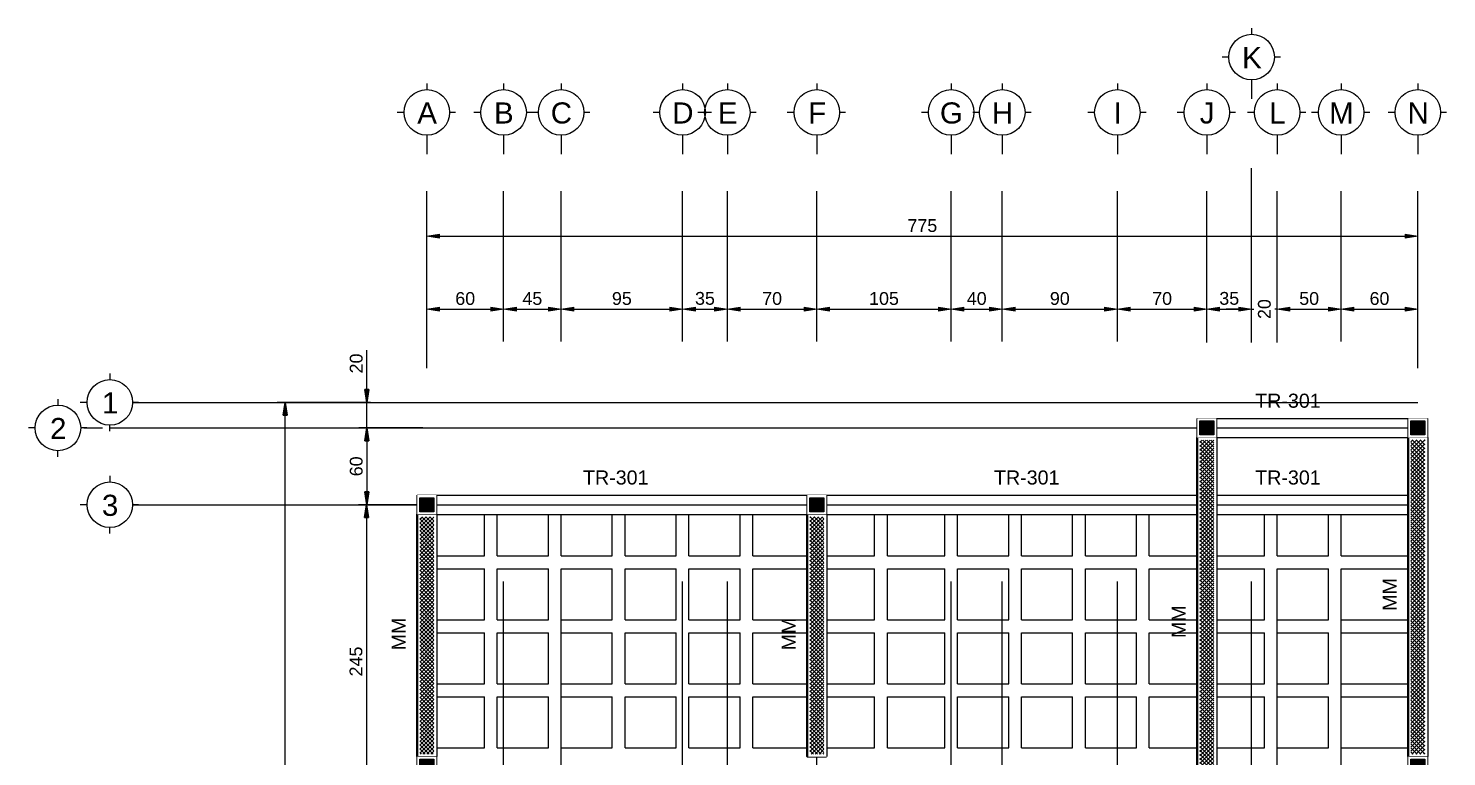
# Model space of a CAD drawing. Header units: metres. Extents: x -44 to 49.1, y -18.2 to 16.5.
# Drawn here: x 24.8 to 35.9, y 10.76 to 16.45 of the extents above; entities that cross this region are included whole.
import ezdxf
from ezdxf.enums import TextEntityAlignment as Align

# ---------------------------------------------------------------- set-up
doc = ezdxf.new("R2010")
doc.units = ezdxf.units.M
doc.set_wipeout_variables(frame=1)
doc.header["$PDMODE"] = 35
doc.linetypes.add('CENTER2', pattern=[1.125, 0.75, -0.125, 0.125, -0.125])
for name, color, linetype, lineweight in [('.S-Castillos', 1, 'Continuous', 5), ('.S-Cotas', 11, 'Continuous', 15), ('.S-Dimensiones', 11, 'Continuous', 15), ('.S-Ejes', 251, 'CENTER2', 5), ('.S-Muros', 1, 'Continuous', 30), ('.S-Nervaduras', 86, 'Continuous', 13), ('.S-Textos', 5, 'Continuous', 15), ('.S-Vigas_Concreto', 2, 'Continuous', 20)]:
    doc.layers.add(name, color=color, linetype=linetype, lineweight=lineweight)
doc.styles.add('General', font='arial.ttf')
doc.styles.add('Texto_Minimo', font='arial.ttf', dxfattribs={"height": 1.8})
doc.dimstyles.new('Generales', dxfattribs={"dimscale": 0, "dimtxt": 2, "dimasz": 2, "dimexe": 1.25, "dimexo": 0.625, "dimtad": 1, "dimdec": 0, "dimlfac": 100, "dimzin": 1, "dimdsep": 46, "dimtxsty": 'General', "dimblk": 'FLECHA', "dimcen": 2, "dimclrd": 11, "dimclre": 11, "dimclrt": 5, "dimadec": 0, "dimazin": 0, "dimtfac": 1, "dimtdec": 0, "dimtmove": 0, "dimatfit": 3, "dimfxl": 1, "dimlwd": 13, "dimlwe": 13, "dimarcsym": 0})

# ---------------------------------------------------------------- blocks, each defined once
blk = doc.blocks.new('*U33')
for p, q in [((0, 4.5), (0, 3.56)), ((-3.56, 0), (-4.63, 0)), ((4.5, 0), (3.56, 0)), ((0, -3.56), (0, -6.52))]:
    blk.add_line(p, q)
blk.add_circle((0, 0), 3.56)
at = {"color": 1, "style": 'General'}
blk.add_attdef('EJE', text='', height=3.3, dxfattribs=at).set_placement((0.04, -0.09), align=Align.MIDDLE_CENTER)
blk = doc.blocks.new('*U34')
for p, q in [((0, 4.5), (0, 3.56)), ((-3.56, 0), (-4.63, 0)), ((4.5, 0), (3.56, 0)), ((4.03, 0), (6.98, 0)), ((0, -4.5), (0, -3.56))]:
    blk.add_line(p, q)
blk.add_circle((0, 0), 3.56)
at = {"color": 1, "style": 'General'}
blk.add_attdef('EJE', text='', height=3.3, dxfattribs=at).set_placement((0.04, -0.09), align=Align.MIDDLE_CENTER)
blk = doc.blocks.new('FLECHA')
at = {"linetype": 'Continuous'}
blk.add_hatch(color=5, dxfattribs=at).paths.add_polyline_path([(0, 0), (-1, 0.1621), (-1, -0.1574)])
at = {"color": 5, "linetype": 'Continuous'}
blk.add_line((-1, 0.1621), (-1, -0.1574), dxfattribs=at)
blk.add_lwpolyline([(-1, 0.1621), (0, 0), (-1, -0.1574)], dxfattribs=at)
blk = doc.blocks.new('*D101')
at = {"layer": '.S-Dimensiones', "color": 11, "linetype": 'Continuous', "lineweight": 13, "transparency": 16777216}
for p, q in [((27.921, 14.012), (27.921, 14.324)), ((28.521, 14.012), (28.521, 14.324)), ((28.021, 14.261), (28.421, 14.261))]:
    blk.add_line(p, q, dxfattribs=at)
at = {"layer": 'Defpoints', "color": 0, "transparency": 16777216}
for p in [(28.521, 14.261), (27.921, 13.981), (28.521, 13.981)]:
    blk.add_point(p, dxfattribs=at)
at = {"layer": '.S-Dimensiones', "color": 11, "lineweight": 13, "transparency": 16777216, "xscale": 0.1, "yscale": 0.1, "zscale": 0.1, "rotation": 180}
blk.add_blockref('FLECHA', (27.921, 14.261), dxfattribs=at)
at = {"layer": '.S-Dimensiones', "color": 11, "lineweight": 13, "transparency": 16777216, "xscale": 0.1, "yscale": 0.1, "zscale": 0.1}
blk.add_blockref('FLECHA', (28.521, 14.261), dxfattribs=at)
at = {"layer": '.S-Dimensiones', "color": 5, "transparency": 16777216, "insert": (28.221, 14.343), "char_height": 0.1, "attachment_point": 5, "style": 'General'}
blk.add_mtext('60', dxfattribs=at)
blk = doc.blocks.new('*D102')
at = {"layer": '.S-Dimensiones', "color": 11, "linetype": 'Continuous', "lineweight": 13, "transparency": 16777216}
for p, q in [((28.521, 14.012), (28.521, 14.324)), ((28.971, 14.013), (28.971, 14.324)), ((28.621, 14.261), (28.871, 14.261))]:
    blk.add_line(p, q, dxfattribs=at)
at = {"layer": 'Defpoints', "color": 0, "transparency": 16777216}
for p in [(28.971, 14.261), (28.521, 13.981), (28.971, 13.982)]:
    blk.add_point(p, dxfattribs=at)
at = {"layer": '.S-Dimensiones', "color": 11, "lineweight": 13, "transparency": 16777216, "xscale": 0.1, "yscale": 0.1, "zscale": 0.1, "rotation": 180}
blk.add_blockref('FLECHA', (28.521, 14.261), dxfattribs=at)
at = {"layer": '.S-Dimensiones', "color": 11, "lineweight": 13, "transparency": 16777216, "xscale": 0.1, "yscale": 0.1, "zscale": 0.1}
blk.add_blockref('FLECHA', (28.971, 14.261), dxfattribs=at)
at = {"layer": '.S-Dimensiones', "color": 5, "transparency": 16777216, "insert": (28.746, 14.343), "char_height": 0.1, "attachment_point": 5, "style": 'General'}
blk.add_mtext('45', dxfattribs=at)
blk = doc.blocks.new('*D103')
at = {"layer": '.S-Dimensiones', "color": 11, "linetype": 'Continuous', "lineweight": 13, "transparency": 16777216}
for p, q in [((28.971, 14.013), (28.971, 14.324)), ((29.921, 14.016), (29.921, 14.324)), ((29.071, 14.261), (29.821, 14.261))]:
    blk.add_line(p, q, dxfattribs=at)
at = {"layer": 'Defpoints', "color": 0, "transparency": 16777216}
for p in [(29.921, 14.261), (28.971, 13.982), (29.921, 13.985)]:
    blk.add_point(p, dxfattribs=at)
at = {"layer": '.S-Dimensiones', "color": 11, "lineweight": 13, "transparency": 16777216, "xscale": 0.1, "yscale": 0.1, "zscale": 0.1, "rotation": 180}
blk.add_blockref('FLECHA', (28.971, 14.261), dxfattribs=at)
at = {"layer": '.S-Dimensiones', "color": 11, "lineweight": 13, "transparency": 16777216, "xscale": 0.1, "yscale": 0.1, "zscale": 0.1}
blk.add_blockref('FLECHA', (29.921, 14.261), dxfattribs=at)
at = {"layer": '.S-Dimensiones', "color": 5, "transparency": 16777216, "insert": (29.446, 14.343), "char_height": 0.1, "attachment_point": 5, "style": 'General'}
blk.add_mtext('95', dxfattribs=at)
blk = doc.blocks.new('*D104')
at = {"layer": '.S-Dimensiones', "color": 11, "linetype": 'Continuous', "lineweight": 13, "transparency": 16777216}
for p, q in [((29.921, 14.016), (29.921, 14.324)), ((30.271, 14.022), (30.271, 14.324)), ((30.021, 14.261), (30.171, 14.261))]:
    blk.add_line(p, q, dxfattribs=at)
at = {"layer": 'Defpoints', "color": 0, "transparency": 16777216}
for p in [(30.271, 14.261), (29.921, 13.985), (30.271, 13.991)]:
    blk.add_point(p, dxfattribs=at)
at = {"layer": '.S-Dimensiones', "color": 11, "lineweight": 13, "transparency": 16777216, "xscale": 0.1, "yscale": 0.1, "zscale": 0.1, "rotation": 180}
blk.add_blockref('FLECHA', (29.921, 14.261), dxfattribs=at)
at = {"layer": '.S-Dimensiones', "color": 11, "lineweight": 13, "transparency": 16777216, "xscale": 0.1, "yscale": 0.1, "zscale": 0.1}
blk.add_blockref('FLECHA', (30.271, 14.261), dxfattribs=at)
at = {"layer": '.S-Dimensiones', "color": 5, "transparency": 16777216, "insert": (30.096, 14.344), "char_height": 0.1, "attachment_point": 5, "style": 'General'}
blk.add_mtext('35', dxfattribs=at)
blk = doc.blocks.new('*D105')
at = {"layer": '.S-Dimensiones', "color": 11, "linetype": 'Continuous', "lineweight": 13, "transparency": 16777216}
for p, q in [((30.271, 14.022), (30.271, 14.324)), ((30.971, 14.031), (30.971, 14.324)), ((30.371, 14.261), (30.871, 14.261))]:
    blk.add_line(p, q, dxfattribs=at)
at = {"layer": 'Defpoints', "color": 0, "transparency": 16777216}
for p in [(30.971, 14.261), (30.271, 13.991), (30.971, 14)]:
    blk.add_point(p, dxfattribs=at)
at = {"layer": '.S-Dimensiones', "color": 11, "lineweight": 13, "transparency": 16777216, "xscale": 0.1, "yscale": 0.1, "zscale": 0.1, "rotation": 180}
blk.add_blockref('FLECHA', (30.271, 14.261), dxfattribs=at)
at = {"layer": '.S-Dimensiones', "color": 11, "lineweight": 13, "transparency": 16777216, "xscale": 0.1, "yscale": 0.1, "zscale": 0.1}
blk.add_blockref('FLECHA', (30.971, 14.261), dxfattribs=at)
at = {"layer": '.S-Dimensiones', "color": 5, "transparency": 16777216, "insert": (30.621, 14.343), "char_height": 0.1, "attachment_point": 5, "style": 'General'}
blk.add_mtext('70', dxfattribs=at)
blk = doc.blocks.new('*D106')
at = {"layer": '.S-Dimensiones', "color": 11, "linetype": 'Continuous', "lineweight": 13, "transparency": 16777216}
for p, q in [((30.971, 14.031), (30.971, 14.324)), ((32.021, 14.031), (32.021, 14.324)), ((31.071, 14.261), (31.921, 14.261))]:
    blk.add_line(p, q, dxfattribs=at)
at = {"layer": 'Defpoints', "color": 0, "transparency": 16777216}
for p in [(32.021, 14.261), (30.971, 14), (32.021, 14)]:
    blk.add_point(p, dxfattribs=at)
at = {"layer": '.S-Dimensiones', "color": 11, "lineweight": 13, "transparency": 16777216, "xscale": 0.1, "yscale": 0.1, "zscale": 0.1, "rotation": 180}
blk.add_blockref('FLECHA', (30.971, 14.261), dxfattribs=at)
at = {"layer": '.S-Dimensiones', "color": 11, "lineweight": 13, "transparency": 16777216, "xscale": 0.1, "yscale": 0.1, "zscale": 0.1}
blk.add_blockref('FLECHA', (32.021, 14.261), dxfattribs=at)
at = {"layer": '.S-Dimensiones', "color": 5, "transparency": 16777216, "insert": (31.496, 14.343), "char_height": 0.1, "attachment_point": 5, "style": 'General'}
blk.add_mtext('105', dxfattribs=at)
blk = doc.blocks.new('*D107')
at = {"layer": '.S-Dimensiones', "color": 11, "linetype": 'Continuous', "lineweight": 13, "transparency": 16777216}
for p, q in [((32.021, 14.031), (32.021, 14.324)), ((32.421, 14.037), (32.421, 14.324)), ((32.121, 14.261), (32.321, 14.261))]:
    blk.add_line(p, q, dxfattribs=at)
at = {"layer": 'Defpoints', "color": 0, "transparency": 16777216}
for p in [(32.421, 14.261), (32.021, 14), (32.421, 14.006)]:
    blk.add_point(p, dxfattribs=at)
at = {"layer": '.S-Dimensiones', "color": 11, "lineweight": 13, "transparency": 16777216, "xscale": 0.1, "yscale": 0.1, "zscale": 0.1, "rotation": 180}
blk.add_blockref('FLECHA', (32.021, 14.261), dxfattribs=at)
at = {"layer": '.S-Dimensiones', "color": 11, "lineweight": 13, "transparency": 16777216, "xscale": 0.1, "yscale": 0.1, "zscale": 0.1}
blk.add_blockref('FLECHA', (32.421, 14.261), dxfattribs=at)
at = {"layer": '.S-Dimensiones', "color": 5, "transparency": 16777216, "insert": (32.221, 14.343), "char_height": 0.1, "attachment_point": 5, "style": 'General'}
blk.add_mtext('40', dxfattribs=at)
blk = doc.blocks.new('*D108')
at = {"layer": '.S-Dimensiones', "color": 11, "linetype": 'Continuous', "lineweight": 13, "transparency": 16777216}
for p, q in [((32.421, 14.037), (32.421, 14.324)), ((33.321, 14.046), (33.321, 14.324)), ((32.521, 14.261), (33.221, 14.261))]:
    blk.add_line(p, q, dxfattribs=at)
at = {"layer": 'Defpoints', "color": 0, "transparency": 16777216}
for p in [(33.321, 14.261), (32.421, 14.006), (33.321, 14.015)]:
    blk.add_point(p, dxfattribs=at)
at = {"layer": '.S-Dimensiones', "color": 11, "lineweight": 13, "transparency": 16777216, "xscale": 0.1, "yscale": 0.1, "zscale": 0.1, "rotation": 180}
blk.add_blockref('FLECHA', (32.421, 14.261), dxfattribs=at)
at = {"layer": '.S-Dimensiones', "color": 11, "lineweight": 13, "transparency": 16777216, "xscale": 0.1, "yscale": 0.1, "zscale": 0.1}
blk.add_blockref('FLECHA', (33.321, 14.261), dxfattribs=at)
at = {"layer": '.S-Dimensiones', "color": 5, "transparency": 16777216, "insert": (32.871, 14.343), "char_height": 0.1, "attachment_point": 5, "style": 'General'}
blk.add_mtext('90', dxfattribs=at)
blk = doc.blocks.new('*D109')
at = {"layer": '.S-Dimensiones', "color": 11, "linetype": 'Continuous', "lineweight": 13, "transparency": 16777216}
for p, q in [((33.321, 14.046), (33.321, 14.324)), ((34.021, 14), (34.021, 14.324)), ((33.421, 14.261), (33.921, 14.261))]:
    blk.add_line(p, q, dxfattribs=at)
at = {"layer": 'Defpoints', "color": 0, "transparency": 16777216}
for p in [(34.021, 14.261), (33.321, 14.015), (34.021, 13.969)]:
    blk.add_point(p, dxfattribs=at)
at = {"layer": '.S-Dimensiones', "color": 11, "lineweight": 13, "transparency": 16777216, "xscale": 0.1, "yscale": 0.1, "zscale": 0.1, "rotation": 180}
blk.add_blockref('FLECHA', (33.321, 14.261), dxfattribs=at)
at = {"layer": '.S-Dimensiones', "color": 11, "lineweight": 13, "transparency": 16777216, "xscale": 0.1, "yscale": 0.1, "zscale": 0.1}
blk.add_blockref('FLECHA', (34.021, 14.261), dxfattribs=at)
at = {"layer": '.S-Dimensiones', "color": 5, "transparency": 16777216, "insert": (33.671, 14.343), "char_height": 0.1, "attachment_point": 5, "style": 'General'}
blk.add_mtext('70', dxfattribs=at)
blk = doc.blocks.new('*D110')
at = {"layer": '.S-Dimensiones', "color": 11, "linetype": 'Continuous', "lineweight": 13, "transparency": 16777216}
for p, q in [((34.021, 14), (34.021, 14.324)), ((34.371, 14), (34.371, 14.324)), ((34.121, 14.261), (34.271, 14.261))]:
    blk.add_line(p, q, dxfattribs=at)
at = {"layer": 'Defpoints', "color": 0, "transparency": 16777216}
for p in [(34.371, 14.261), (34.021, 13.969), (34.371, 13.969)]:
    blk.add_point(p, dxfattribs=at)
at = {"layer": '.S-Dimensiones', "color": 11, "lineweight": 13, "transparency": 16777216, "xscale": 0.1, "yscale": 0.1, "zscale": 0.1, "rotation": 180}
blk.add_blockref('FLECHA', (34.021, 14.261), dxfattribs=at)
at = {"layer": '.S-Dimensiones', "color": 11, "lineweight": 13, "transparency": 16777216, "xscale": 0.1, "yscale": 0.1, "zscale": 0.1}
blk.add_blockref('FLECHA', (34.371, 14.261), dxfattribs=at)
at = {"layer": '.S-Dimensiones', "color": 5, "transparency": 16777216, "insert": (34.196, 14.344), "char_height": 0.1, "attachment_point": 5, "style": 'General'}
blk.add_mtext('35', dxfattribs=at)
blk = doc.blocks.new('*D111')
at = {"layer": '.S-Dimensiones', "color": 11, "linetype": 'Continuous', "lineweight": 13, "transparency": 16777216}
for p, q in [((34.371, 14), (34.371, 14.324)), ((34.571, 14), (34.571, 14.324)), ((34.271, 14.261), (34.171, 14.261)), ((34.371, 14.261), (34.389, 14.261)), ((34.571, 14.261), (34.553, 14.261)), ((34.671, 14.261), (34.771, 14.261))]:
    blk.add_line(p, q, dxfattribs=at)
at = {"layer": 'Defpoints', "color": 0, "transparency": 16777216}
for p in [(34.571, 14.261), (34.371, 13.969), (34.571, 13.969)]:
    blk.add_point(p, dxfattribs=at)
at = {"layer": '.S-Dimensiones', "color": 11, "lineweight": 13, "transparency": 16777216, "xscale": 0.1, "yscale": 0.1, "zscale": 0.1}
blk.add_blockref('FLECHA', (34.371, 14.261), dxfattribs=at)
at = {"layer": '.S-Dimensiones', "color": 11, "lineweight": 13, "transparency": 16777216, "xscale": 0.1, "yscale": 0.1, "zscale": 0.1, "rotation": 180}
blk.add_blockref('FLECHA', (34.571, 14.261), dxfattribs=at)
at = {"layer": '.S-Dimensiones', "color": 5, "transparency": 16777216, "insert": (34.471, 14.261), "char_height": 0.1, "attachment_point": 5, "rotation": 90, "style": 'General'}
blk.add_mtext('20', dxfattribs=at)
blk = doc.blocks.new('*D112')
at = {"layer": '.S-Dimensiones', "color": 11, "linetype": 'Continuous', "lineweight": 13, "transparency": 16777216}
for p, q in [((34.571, 14), (34.571, 14.324)), ((35.071, 14.046), (35.071, 14.324)), ((34.671, 14.261), (34.971, 14.261))]:
    blk.add_line(p, q, dxfattribs=at)
at = {"layer": 'Defpoints', "color": 0, "transparency": 16777216}
for p in [(35.071, 14.261), (35.071, 14.015), (34.571, 13.969)]:
    blk.add_point(p, dxfattribs=at)
at = {"layer": '.S-Dimensiones', "color": 11, "lineweight": 13, "transparency": 16777216, "xscale": 0.1, "yscale": 0.1, "zscale": 0.1, "rotation": 180}
blk.add_blockref('FLECHA', (34.571, 14.261), dxfattribs=at)
at = {"layer": '.S-Dimensiones', "color": 11, "lineweight": 13, "transparency": 16777216, "xscale": 0.1, "yscale": 0.1, "zscale": 0.1}
blk.add_blockref('FLECHA', (35.071, 14.261), dxfattribs=at)
at = {"layer": '.S-Dimensiones', "color": 5, "transparency": 16777216, "insert": (34.821, 14.343), "char_height": 0.1, "attachment_point": 5, "style": 'General'}
blk.add_mtext('50', dxfattribs=at)
blk = doc.blocks.new('*D113')
at = {"layer": '.S-Dimensiones', "color": 11, "linetype": 'Continuous', "lineweight": 13, "transparency": 16777216}
for p, q in [((35.071, 14.046), (35.071, 14.324)), ((35.671, 14.028), (35.671, 14.324)), ((35.171, 14.261), (35.571, 14.261))]:
    blk.add_line(p, q, dxfattribs=at)
at = {"layer": 'Defpoints', "color": 0, "transparency": 16777216}
for p in [(35.671, 14.261), (35.071, 14.015), (35.671, 13.997)]:
    blk.add_point(p, dxfattribs=at)
at = {"layer": '.S-Dimensiones', "color": 11, "lineweight": 13, "transparency": 16777216, "xscale": 0.1, "yscale": 0.1, "zscale": 0.1, "rotation": 180}
blk.add_blockref('FLECHA', (35.071, 14.261), dxfattribs=at)
at = {"layer": '.S-Dimensiones', "color": 11, "lineweight": 13, "transparency": 16777216, "xscale": 0.1, "yscale": 0.1, "zscale": 0.1}
blk.add_blockref('FLECHA', (35.671, 14.261), dxfattribs=at)
at = {"layer": '.S-Dimensiones', "color": 5, "transparency": 16777216, "insert": (35.371, 14.343), "char_height": 0.1, "attachment_point": 5, "style": 'General'}
blk.add_mtext('60', dxfattribs=at)
blk = doc.blocks.new('*D114')
at = {"layer": '.S-Dimensiones', "color": 11, "linetype": 'Continuous', "lineweight": 13, "transparency": 16777216}
for p, q in [((27.921, 13.8), (27.921, 14.893)), ((35.671, 13.8), (35.671, 14.893)), ((28.021, 14.831), (35.571, 14.831))]:
    blk.add_line(p, q, dxfattribs=at)
at = {"layer": 'Defpoints', "color": 0, "transparency": 16777216}
for p in [(35.671, 14.831), (27.921, 13.769), (35.671, 13.769)]:
    blk.add_point(p, dxfattribs=at)
at = {"layer": '.S-Dimensiones', "color": 11, "lineweight": 13, "transparency": 16777216, "xscale": 0.1, "yscale": 0.1, "zscale": 0.1, "rotation": 180}
blk.add_blockref('FLECHA', (27.921, 14.831), dxfattribs=at)
at = {"layer": '.S-Dimensiones', "color": 11, "lineweight": 13, "transparency": 16777216, "xscale": 0.1, "yscale": 0.1, "zscale": 0.1}
blk.add_blockref('FLECHA', (35.671, 14.831), dxfattribs=at)
at = {"layer": '.S-Dimensiones', "color": 5, "transparency": 16777216, "insert": (31.796, 14.913), "char_height": 0.1, "attachment_point": 5, "style": 'General'}
blk.add_mtext('775', dxfattribs=at)
blk = doc.blocks.new('*D115')
at = {"layer": '.S-Dimensiones', "color": 11, "linetype": 'Continuous', "lineweight": 13, "transparency": 16777216}
for p, q in [((27.89, 13.332), (27.388, 13.332)), ((27.451, 13.232), (27.451, 12.832)), ((27.89, 12.732), (27.388, 12.732))]:
    blk.add_line(p, q, dxfattribs=at)
at = {"layer": 'Defpoints', "color": 0, "transparency": 16777216}
for p in [(27.921, 13.332), (27.451, 12.732), (27.921, 12.732)]:
    blk.add_point(p, dxfattribs=at)
at = {"layer": '.S-Dimensiones', "color": 11, "lineweight": 13, "transparency": 16777216, "xscale": 0.1, "yscale": 0.1, "zscale": 0.1}
for p, rotation in [((27.451, 13.332), 90), ((27.451, 12.732), 270)]:
    blk.add_blockref('FLECHA', p, dxfattribs=dict(at, rotation=rotation))
at = {"layer": '.S-Dimensiones', "color": 5, "transparency": 16777216, "insert": (27.369, 13.032), "char_height": 0.1, "attachment_point": 5, "rotation": 90, "style": 'General'}
blk.add_mtext('60', dxfattribs=at)
blk = doc.blocks.new('*D116')
at = {"layer": '.S-Dimensiones', "color": 11, "linetype": 'Continuous', "lineweight": 13, "transparency": 16777216}
for p, q in [((27.89, 12.732), (27.387, 12.732)), ((27.449, 12.632), (27.449, 10.382)), ((27.89, 10.282), (27.387, 10.282))]:
    blk.add_line(p, q, dxfattribs=at)
at = {"layer": 'Defpoints', "color": 0, "transparency": 16777216}
for p in [(27.921, 12.732), (27.449, 10.282), (27.921, 10.282)]:
    blk.add_point(p, dxfattribs=at)
at = {"layer": '.S-Dimensiones', "color": 11, "lineweight": 13, "transparency": 16777216, "xscale": 0.1, "yscale": 0.1, "zscale": 0.1}
for p, rotation in [((27.449, 12.732), 90), ((27.449, 10.282), 270)]:
    blk.add_blockref('FLECHA', p, dxfattribs=dict(at, rotation=rotation))
at = {"layer": '.S-Dimensiones', "color": 5, "transparency": 16777216, "insert": (27.367, 11.507), "char_height": 0.1, "attachment_point": 5, "rotation": 90, "style": 'General'}
blk.add_mtext('245', dxfattribs=at)
blk = doc.blocks.new('*D132')
at = {"layer": '.S-Dimensiones', "color": 11, "linetype": 'Continuous', "lineweight": 13, "transparency": 16777216}
for p, q in [((27.481, 13.532), (26.751, 13.532)), ((26.813, 0.983), (26.813, 13.432)), ((27.481, 0.883), (26.751, 0.883))]:
    blk.add_line(p, q, dxfattribs=at)
at = {"layer": 'Defpoints', "color": 0, "transparency": 16777216}
for p in [(26.813, 13.532), (27.512, 13.532), (27.512, 0.883)]:
    blk.add_point(p, dxfattribs=at)
at = {"layer": '.S-Dimensiones', "color": 11, "lineweight": 13, "transparency": 16777216, "xscale": 0.1, "yscale": 0.1, "zscale": 0.1}
for p, rotation in [((26.813, 13.532), 90), ((26.813, 0.883), 270)]:
    blk.add_blockref('FLECHA', p, dxfattribs=dict(at, rotation=rotation))
at = {"layer": '.S-Dimensiones', "color": 5, "transparency": 16777216, "insert": (26.731, 7.208), "char_height": 0.1, "attachment_point": 5, "rotation": 90, "style": 'General'}
blk.add_mtext('1265', dxfattribs=at)
blk = doc.blocks.new('*D133')
at = {"layer": '.S-Dimensiones', "color": 11, "linetype": 'Continuous', "lineweight": 13, "transparency": 16777216}
for p, q in [((27.451, 13.632), (27.451, 13.94)), ((25.651, 13.532), (27.513, 13.532)), ((27.451, 13.332), (27.451, 13.532)), ((27.89, 13.332), (27.388, 13.332)), ((27.451, 13.232), (27.451, 13.132))]:
    blk.add_line(p, q, dxfattribs=at)
at = {"layer": 'Defpoints', "color": 0, "transparency": 16777216}
for p in [(25.62, 13.532), (27.451, 13.532), (27.921, 13.332)]:
    blk.add_point(p, dxfattribs=at)
at = {"layer": '.S-Dimensiones', "color": 11, "lineweight": 13, "transparency": 16777216, "xscale": 0.1, "yscale": 0.1, "zscale": 0.1}
for p, rotation in [((27.451, 13.532), 270), ((27.451, 13.332), 90)]:
    blk.add_blockref('FLECHA', p, dxfattribs=dict(at, rotation=rotation))
at = {"layer": '.S-Dimensiones', "color": 5, "transparency": 16777216, "insert": (27.369, 13.836), "char_height": 0.1, "attachment_point": 5, "rotation": 90, "style": 'General'}
blk.add_mtext('20', dxfattribs=at)
blk = doc.blocks.new('castillo')
blk.add_lwpolyline([(-0.075, -0.075), (-0.075, 0.075), (0.075, 0.075), (0.075, -0.075), (-0.075, -0.075)])
blk.add_wipeout([(-0.075, -0.075), (0.075, -0.075), (0.075, 0.075), (-0.075, 0.075)])
h = blk.add_hatch(color=256)
h.dxf.hatch_style = 1
h.paths.add_polyline_path([(-0.055, -0.055), (-0.055, 0.055), (0.055, 0.055), (0.055, -0.055)])
blk.add_lwpolyline([(-0.055, -0.055), (-0.055, 0.055), (0.055, 0.055), (0.055, -0.055)], close=True)
blk = doc.blocks.new('*U168')
blk.add_lwpolyline([(-0.075, -0.075), (-0.075, 0.075), (0.075, 0.075), (0.075, -0.075), (-0.075, -0.075)])
blk.add_wipeout([(-0.075, -0.075), (0.075, -0.075), (0.075, 0.075), (-0.075, 0.075)])
h = blk.add_hatch(color=256)
h.dxf.hatch_style = 1
h.paths.add_polyline_path([(-0.055, -0.055), (-0.055, 0.055), (0.055, 0.055), (0.055, -0.055)])
blk.add_lwpolyline([(-0.055, -0.055), (-0.055, 0.055), (0.055, 0.055), (0.055, -0.055)], close=True)
blk = doc.blocks.new('*U1141')
for points in [[(-0.5, -0.075), (1.394, -0.075), (1.394, 0.075), (-0.5, 0.075)], [(-0.48, -0.055), (1.374, -0.055), (1.374, 0.055), (-0.48, 0.055)]]:
    blk.add_lwpolyline(points, close=True)
blk.add_wipeout([(-0.5, -0.075), (1.394, -0.075), (1.394, 0.075), (-0.5, 0.075)])
at = {"linetype": 'ByBlock', "lineweight": 5}
h = blk.add_hatch(dxfattribs=at)
h.set_pattern_fill('ANSI37', color=2, scale=0.0069)
h.set_pattern_definition([(45, (0.893694, 5e-16), (-0.01549094, 0.01549094), []), (135, (0.893694, 5e-16), (-0.01549094, -0.01549094), [])])
h.paths.add_polyline_path([(1.374, -0.055), (1.374, 0.055), (-0.48, 0.055), (-0.48, -0.055)])
blk.add_line((-0.5, 0.075), (1.394, 0.075))
blk = doc.blocks.new('*U1133')
for points in [[(-0.5, -0.075), (2.4, -0.075), (2.4, 0.075), (-0.5, 0.075)], [(-0.48, -0.055), (2.38, -0.055), (2.38, 0.055), (-0.48, 0.055)]]:
    blk.add_lwpolyline(points, close=True)
blk.add_wipeout([(-0.5, -0.075), (2.4, -0.075), (2.4, 0.075), (-0.5, 0.075)])
at = {"linetype": 'ByBlock', "lineweight": 5}
h = blk.add_hatch(dxfattribs=at)
h.set_pattern_fill('ANSI37', color=2, scale=0.0069)
h.set_pattern_definition([(45, (1.9, 1e-15), (-0.01549094, 0.01549094), []), (135, (1.9, 1e-15), (-0.01549094, -0.01549094), [])])
h.paths.add_polyline_path([(2.38, -0.055), (2.38, 0.055), (-0.48, 0.055), (-0.48, -0.055)])
blk.add_line((-0.5, 0.075), (2.4, 0.075))
blk = doc.blocks.new('*U1149')
for points in [[(-0.5, -0.075), (1.994, -0.075), (1.994, 0.075), (-0.5, 0.075)], [(-0.48, -0.055), (1.974, -0.055), (1.974, 0.055), (-0.48, 0.055)]]:
    blk.add_lwpolyline(points, close=True)
blk.add_wipeout([(-0.5, -0.075), (1.994, -0.075), (1.994, 0.075), (-0.5, 0.075)])
at = {"linetype": 'ByBlock', "lineweight": 5}
h = blk.add_hatch(dxfattribs=at)
h.set_pattern_fill('ANSI37', color=2, scale=0.0069)
h.set_pattern_definition([(45, (1.493694, 8e-16), (-0.01549094, 0.01549094), []), (135, (1.493694, 8e-16), (-0.01549094, -0.01549094), [])])
h.paths.add_polyline_path([(1.974, -0.055), (1.974, 0.055), (-0.48, 0.055), (-0.48, -0.055)])
blk.add_line((-0.5, 0.075), (1.994, 0.075))

msp = doc.modelspace()

# ---------------------------------------------------------------- linework, layer by layer
at = {"layer": '.S-Ejes', "ltscale": 15}
for p, q in [((34.371, 0.883), (34.371, 15.361)), ((27.921, 0.883), (27.921, 15.183)), ((28.521, 0.883), (28.521, 15.183)), ((28.971, 0.883), (28.971, 15.183)), ((29.921, 0.883), (29.921, 15.183)), ((30.271, 0.883), (30.271, 15.183)), ((30.971, 0.883), (30.971, 15.183)), ((32.021, 0.883), (32.021, 15.183)), ((32.421, 0.883), (32.421, 15.183)), ((33.321, 0.883), (33.321, 15.183)), ((34.021, 0.883), (34.021, 15.183)), ((34.571, 0.883), (34.571, 15.183)), ((35.071, 0.883), (35.071, 15.183)), ((35.671, 0.883), (35.671, 15.183)), ((25.62, 13.532), (35.671, 13.532)), ((25.442, 13.332), (35.671, 13.332)), ((25.62, 12.732), (35.671, 12.732))]:
    msp.add_line(p, q, dxfattribs=at)
at = {"layer": '.S-Nervaduras'}
for p, q in [((28.371, 12.332), (28.371, 12.657)), ((28.471, 12.332), (28.471, 12.657)), ((28.871, 12.332), (28.871, 12.657)), ((28.971, 12.332), (28.971, 12.657)), ((29.371, 12.332), (29.371, 12.657)), ((29.471, 12.332), (29.471, 12.657)), ((29.871, 12.332), (29.871, 12.657)), ((29.971, 12.332), (29.971, 12.657)), ((30.371, 12.332), (30.371, 12.657)), ((30.471, 12.332), (30.471, 12.657)), ((31.423, 12.332), (31.423, 12.657)), ((31.523, 12.332), (31.523, 12.657)), ((31.971, 12.332), (31.971, 12.657)), ((32.071, 12.332), (32.071, 12.657)), ((32.471, 12.332), (32.471, 12.657)), ((32.571, 12.332), (32.571, 12.657)), ((32.971, 12.332), (32.971, 12.657)), ((33.071, 12.332), (33.071, 12.657)), ((33.471, 12.332), (33.471, 12.657)), ((33.571, 12.332), (33.571, 12.657)), ((33.971, 12.332), (33.971, 12.657)), ((34.071, 12.332), (34.071, 12.657)), ((34.471, 12.332), (34.471, 12.657)), ((34.571, 12.332), (34.571, 12.657)), ((34.971, 12.332), (34.971, 12.657)), ((35.071, 12.332), (35.071, 12.657)), ((27.921, 12.332), (28.371, 12.332)), ((28.471, 12.332), (28.871, 12.332)), ((28.971, 12.332), (29.371, 12.332)), ((29.471, 12.332), (29.871, 12.332)), ((29.971, 12.332), (30.371, 12.332)), ((30.471, 12.332), (31.423, 12.332)), ((31.523, 12.332), (31.971, 12.332)), ((32.071, 12.332), (32.471, 12.332)), ((32.571, 12.332), (32.971, 12.332)), ((33.071, 12.332), (33.471, 12.332)), ((33.571, 12.332), (33.971, 12.332)), ((34.071, 12.332), (34.471, 12.332)), ((34.571, 12.332), (34.971, 12.332)), ((35.071, 12.332), (35.671, 12.332)), ((27.921, 12.232), (28.371, 12.232)), ((28.371, 11.832), (28.371, 12.232)), ((28.471, 11.832), (28.471, 12.232)), ((28.471, 12.232), (28.871, 12.232)), ((28.871, 11.832), (28.871, 12.232)), ((28.971, 11.832), (28.971, 12.232)), ((28.971, 12.232), (29.371, 12.232)), ((29.371, 11.832), (29.371, 12.232)), ((29.471, 11.832), (29.471, 12.232)), ((29.471, 12.232), (29.871, 12.232)), ((29.871, 11.832), (29.871, 12.232)), ((29.971, 11.832), (29.971, 12.232)), ((29.971, 12.232), (30.371, 12.232)), ((30.371, 11.832), (30.371, 12.232)), ((30.471, 11.832), (30.471, 12.232)), ((30.471, 12.232), (31.423, 12.232)), ((31.423, 11.832), (31.423, 12.232)), ((31.523, 11.832), (31.523, 12.232)), ((31.523, 12.232), (31.971, 12.232)), ((31.971, 11.832), (31.971, 12.232)), ((32.071, 11.832), (32.071, 12.232)), ((32.071, 12.232), (32.471, 12.232)), ((32.471, 11.832), (32.471, 12.232)), ((32.571, 11.832), (32.571, 12.232)), ((32.571, 12.232), (32.971, 12.232)), ((32.971, 11.832), (32.971, 12.232)), ((33.071, 11.832), (33.071, 12.232)), ((33.071, 12.232), (33.471, 12.232)), ((33.471, 11.832), (33.471, 12.232)), ((33.571, 11.832), (33.571, 12.232)), ((33.571, 12.232), (33.971, 12.232)), ((33.971, 11.832), (33.971, 12.232)), ((34.071, 11.832), (34.071, 12.232)), ((34.071, 12.232), (34.471, 12.232)), ((34.471, 11.832), (34.471, 12.232)), ((34.571, 11.832), (34.571, 12.232)), ((34.571, 12.232), (34.971, 12.232)), ((34.971, 11.832), (34.971, 12.232)), ((35.071, 11.832), (35.071, 12.232)), ((35.071, 12.232), (35.671, 12.232)), ((27.921, 11.832), (28.371, 11.832)), ((28.471, 11.832), (28.871, 11.832)), ((28.971, 11.832), (29.371, 11.832)), ((29.471, 11.832), (29.871, 11.832)), ((29.971, 11.832), (30.371, 11.832)), ((30.471, 11.832), (31.423, 11.832)), ((31.523, 11.832), (31.971, 11.832)), ((32.071, 11.832), (32.471, 11.832)), ((32.571, 11.832), (32.971, 11.832)), ((33.071, 11.832), (33.471, 11.832)), ((33.571, 11.832), (33.971, 11.832)), ((34.071, 11.832), (34.471, 11.832)), ((34.571, 11.832), (34.971, 11.832)), ((35.071, 11.832), (35.671, 11.832)), ((27.921, 11.732), (28.371, 11.732)), ((28.371, 11.332), (28.371, 11.732)), ((28.471, 11.332), (28.471, 11.732)), ((28.471, 11.732), (28.871, 11.732)), ((28.871, 11.332), (28.871, 11.732)), ((28.971, 11.332), (28.971, 11.732)), ((28.971, 11.732), (29.371, 11.732)), ((29.371, 11.332), (29.371, 11.732)), ((29.471, 11.332), (29.471, 11.732)), ((29.471, 11.732), (29.871, 11.732)), ((29.871, 11.332), (29.871, 11.732)), ((29.971, 11.332), (29.971, 11.732)), ((29.971, 11.732), (30.371, 11.732)), ((30.371, 11.332), (30.371, 11.732)), ((30.471, 11.332), (30.471, 11.732)), ((30.471, 11.732), (31.423, 11.732)), ((31.423, 11.332), (31.423, 11.732)), ((31.523, 11.332), (31.523, 11.732)), ((31.523, 11.732), (31.971, 11.732)), ((31.971, 11.332), (31.971, 11.732)), ((32.071, 11.332), (32.071, 11.732)), ((32.071, 11.732), (32.471, 11.732)), ((32.471, 11.332), (32.471, 11.732)), ((32.571, 11.332), (32.571, 11.732)), ((32.571, 11.732), (32.971, 11.732)), ((32.971, 11.332), (32.971, 11.732)), ((33.071, 11.332), (33.071, 11.732)), ((33.071, 11.732), (33.471, 11.732)), ((33.471, 11.332), (33.471, 11.732)), ((33.571, 11.332), (33.571, 11.732)), ((33.571, 11.732), (33.971, 11.732)), ((33.971, 11.332), (33.971, 11.732)), ((34.071, 11.332), (34.071, 11.732)), ((34.071, 11.732), (34.471, 11.732)), ((34.471, 11.332), (34.471, 11.732)), ((34.571, 11.332), (34.571, 11.732)), ((34.571, 11.732), (34.971, 11.732)), ((34.971, 11.332), (34.971, 11.732)), ((35.071, 11.332), (35.071, 11.732)), ((35.071, 11.732), (35.671, 11.732)), ((27.921, 11.332), (28.371, 11.332)), ((28.471, 11.332), (28.871, 11.332)), ((28.971, 11.332), (29.371, 11.332)), ((29.471, 11.332), (29.871, 11.332)), ((29.971, 11.332), (30.371, 11.332)), ((30.471, 11.332), (31.423, 11.332)), ((31.523, 11.332), (31.971, 11.332)), ((32.071, 11.332), (32.471, 11.332)), ((32.571, 11.332), (32.971, 11.332)), ((33.071, 11.332), (33.471, 11.332)), ((33.571, 11.332), (33.971, 11.332)), ((34.071, 11.332), (34.471, 11.332)), ((34.571, 11.332), (34.971, 11.332)), ((35.071, 11.332), (35.671, 11.332)), ((27.921, 11.232), (28.371, 11.232)), ((28.371, 10.832), (28.371, 11.232)), ((28.471, 10.832), (28.471, 11.232)), ((28.471, 11.232), (28.871, 11.232)), ((28.871, 10.832), (28.871, 11.232)), ((28.971, 10.832), (28.971, 11.232)), ((28.971, 11.232), (29.371, 11.232)), ((29.371, 10.832), (29.371, 11.232)), ((29.471, 10.832), (29.471, 11.232)), ((29.471, 11.232), (29.871, 11.232)), ((29.871, 10.832), (29.871, 11.232)), ((29.971, 10.832), (29.971, 11.232)), ((29.971, 11.232), (30.371, 11.232)), ((30.371, 10.832), (30.371, 11.232)), ((30.471, 10.832), (30.471, 11.232)), ((30.471, 11.232), (31.423, 11.232)), ((31.423, 10.832), (31.423, 11.232)), ((31.523, 10.832), (31.523, 11.232)), ((31.523, 11.232), (31.971, 11.232)), ((31.971, 10.832), (31.971, 11.232)), ((32.071, 10.832), (32.071, 11.232)), ((32.071, 11.232), (32.471, 11.232)), ((32.471, 10.832), (32.471, 11.232)), ((32.571, 10.832), (32.571, 11.232)), ((32.571, 11.232), (32.971, 11.232)), ((32.971, 10.832), (32.971, 11.232)), ((33.071, 10.832), (33.071, 11.232)), ((33.071, 11.232), (33.471, 11.232)), ((33.471, 10.832), (33.471, 11.232)), ((33.571, 10.832), (33.571, 11.232)), ((33.571, 11.232), (33.971, 11.232)), ((33.971, 10.832), (33.971, 11.232)), ((34.071, 10.832), (34.071, 11.232)), ((34.071, 11.232), (34.471, 11.232)), ((34.471, 10.832), (34.471, 11.232)), ((34.571, 10.832), (34.571, 11.232)), ((34.571, 11.232), (34.971, 11.232)), ((34.971, 10.832), (34.971, 11.232)), ((35.071, 10.832), (35.071, 11.232)), ((35.071, 11.232), (35.671, 11.232)), ((27.921, 10.832), (28.371, 10.832)), ((28.471, 10.832), (28.871, 10.832)), ((28.971, 10.832), (29.371, 10.832)), ((29.471, 10.832), (29.871, 10.832)), ((29.971, 10.832), (30.371, 10.832)), ((30.471, 10.832), (31.423, 10.832)), ((31.523, 10.832), (31.971, 10.832)), ((32.071, 10.832), (32.471, 10.832)), ((32.571, 10.832), (32.971, 10.832)), ((33.071, 10.832), (33.471, 10.832)), ((33.571, 10.832), (33.971, 10.832)), ((34.071, 10.832), (34.471, 10.832)), ((34.571, 10.832), (34.971, 10.832)), ((35.071, 10.832), (35.671, 10.832))]:
    msp.add_line(p, q, dxfattribs=at)
at = {"layer": '.S-Vigas_Concreto'}
for p, q in [((34.021, 13.407), (35.671, 13.407)), ((34.021, 13.257), (35.671, 13.257)), ((27.921, 12.807), (35.671, 12.807)), ((27.921, 12.657), (35.671, 12.657))]:
    msp.add_line(p, q, dxfattribs=at)

# ---------------------------------------------------------------- block references
at = {"layer": '.S-Cotas', "xscale": 0.05, "yscale": 0.05, "zscale": 0.05}
for name, p, values in [('*U33', (34.371, 16.23), {'EJE': 'K'}), ('*U33', (27.921, 15.798), {'EJE': 'A'}), ('*U33', (28.521, 15.798), {'EJE': 'B'}), ('*U33', (28.971, 15.798), {'EJE': 'C'}), ('*U33', (29.921, 15.798), {'EJE': 'D'}), ('*U33', (30.271, 15.798), {'EJE': 'E'}), ('*U33', (30.971, 15.798), {'EJE': 'F'}), ('*U33', (32.021, 15.798), {'EJE': 'G'}), ('*U33', (32.421, 15.798), {'EJE': 'H'}), ('*U33', (33.321, 15.798), {'EJE': 'I'}), ('*U33', (34.021, 15.798), {'EJE': 'J'}), ('*U33', (34.571, 15.798), {'EJE': 'L'}), ('*U33', (35.071, 15.798), {'EJE': 'M'}), ('*U33', (35.671, 15.798), {'EJE': 'N'}), ('*U34', (25.442, 13.532), {'EJE': '1'}), ('*U34', (25.036, 13.332), {'EJE': '2'}), ('*U34', (25.442, 12.732), {'EJE': '3'})]:
    msp.add_blockref(name, p, dxfattribs=at).add_auto_attribs(values)

# ---------------------------------------------------------------- texts
at = {"layer": '.S-Textos', "ltscale": 0.5, "style": 'Texto_Minimo'}
for p in [(34.399, 13.49), (29.142, 12.89), (32.356, 12.89), (34.399, 12.89)]:
    msp.add_text('TR-301', height=0.11, dxfattribs=at).set_placement(p)
at = {"layer": '.S-Textos', "style": 'General'}
for p in [(35.506, 11.903), (33.856, 11.69), (27.756, 11.594), (30.806, 11.594)]:
    msp.add_text('MM', height=0.11, rotation=90, dxfattribs=at).set_placement(p)

# ---------------------------------------------------------------- dimensions: what is measured, and where the dimension line sits
at = {"layer": '.S-Dimensiones'}
for base, p1, p2, picture, middle in [((35.671, 14.831), (27.921, 13.769), (35.671, 13.769), '*D114', (31.796, 14.913)), ((28.521, 14.261), (27.921, 13.981), (28.521, 13.981), '*D101', (28.221, 14.343)), ((28.971, 14.261), (28.521, 13.981), (28.971, 13.982), '*D102', (28.746, 14.343)), ((29.921, 14.261), (28.971, 13.982), (29.921, 13.985), '*D103', (29.446, 14.343)), ((30.271, 14.261), (29.921, 13.985), (30.271, 13.991), '*D104', (30.096, 14.344)), ((30.971, 14.261), (30.271, 13.991), (30.971, 14), '*D105', (30.621, 14.343)), ((32.021, 14.261), (30.971, 14), (32.021, 14), '*D106', (31.496, 14.343)), ((32.421, 14.261), (32.021, 14), (32.421, 14.006), '*D107', (32.221, 14.343)), ((33.321, 14.261), (32.421, 14.006), (33.321, 14.015), '*D108', (32.871, 14.343)), ((34.021, 14.261), (33.321, 14.015), (34.021, 13.969), '*D109', (33.671, 14.343)), ((34.371, 14.261), (34.021, 13.969), (34.371, 13.969), '*D110', (34.196, 14.344)), ((35.071, 14.261), (34.571, 13.969), (35.071, 14.015), '*D112', (34.821, 14.343)), ((35.671, 14.261), (35.071, 14.015), (35.671, 13.997), '*D113', (35.371, 14.343))]:
    dim = msp.add_linear_dim(base=base, p1=p1, p2=p2, dimstyle='Generales', dxfattribs=at)
    dim.commit()
    dim.dimension.update_dxf_attribs({"geometry": picture, "text_midpoint": middle})
dim = msp.add_linear_dim(base=(34.571, 14.261), p1=(34.371, 13.969), p2=(34.571, 13.969), dimstyle='Generales', dxfattribs=at)
dim.commit()
dim.dimension.update_dxf_attribs({"geometry": '*D111', "text_midpoint": (34.471, 14.261), "text_rotation": 90})
for base, p1, p2, picture, middle in [((27.451, 13.532), (27.921, 13.332), (25.62, 13.532), '*D133', (27.369, 13.836)), ((26.813, 13.532), (27.512, 0.883), (27.512, 13.532), '*D132', (26.731, 7.208)), ((27.451, 12.732), (27.921, 13.332), (27.921, 12.732), '*D115', (27.369, 13.032)), ((27.449, 10.282), (27.921, 12.732), (27.921, 10.282), '*D116', (27.367, 11.507))]:
    dim = msp.add_linear_dim(base=base, p1=p1, p2=p2, angle=90, dimstyle='Generales', dxfattribs=at)
    dim.commit()
    dim.dimension.update_dxf_attribs({"geometry": picture, "text_midpoint": middle})

# ---------------------------------------------------------------- next in the draw order: block references
at = {"layer": '.S-Muros', "rotation": 90}
for name, p in [('*U1133', (34.021, 10.857)), ('*U1149', (35.671, 11.264)), ('*U1141', (27.921, 11.264)), ('*U1141', (30.971, 11.264))]:
    msp.add_blockref(name, p, dxfattribs=at)

# ---------------------------------------------------------------- next in the draw order: block references
at = {"layer": '.S-Castillos'}
for p in [(34.021, 13.332), (35.671, 13.332), (27.921, 12.732), (30.971, 12.732)]:
    msp.add_blockref('castillo', p, dxfattribs=at)
at = {"layer": '.S-Castillos', "ltscale": 0.5}
for p in [(27.921, 10.689), (35.671, 10.689)]:
    msp.add_blockref('*U168', p, dxfattribs=at)

doc.saveas('drawing.dxf')
